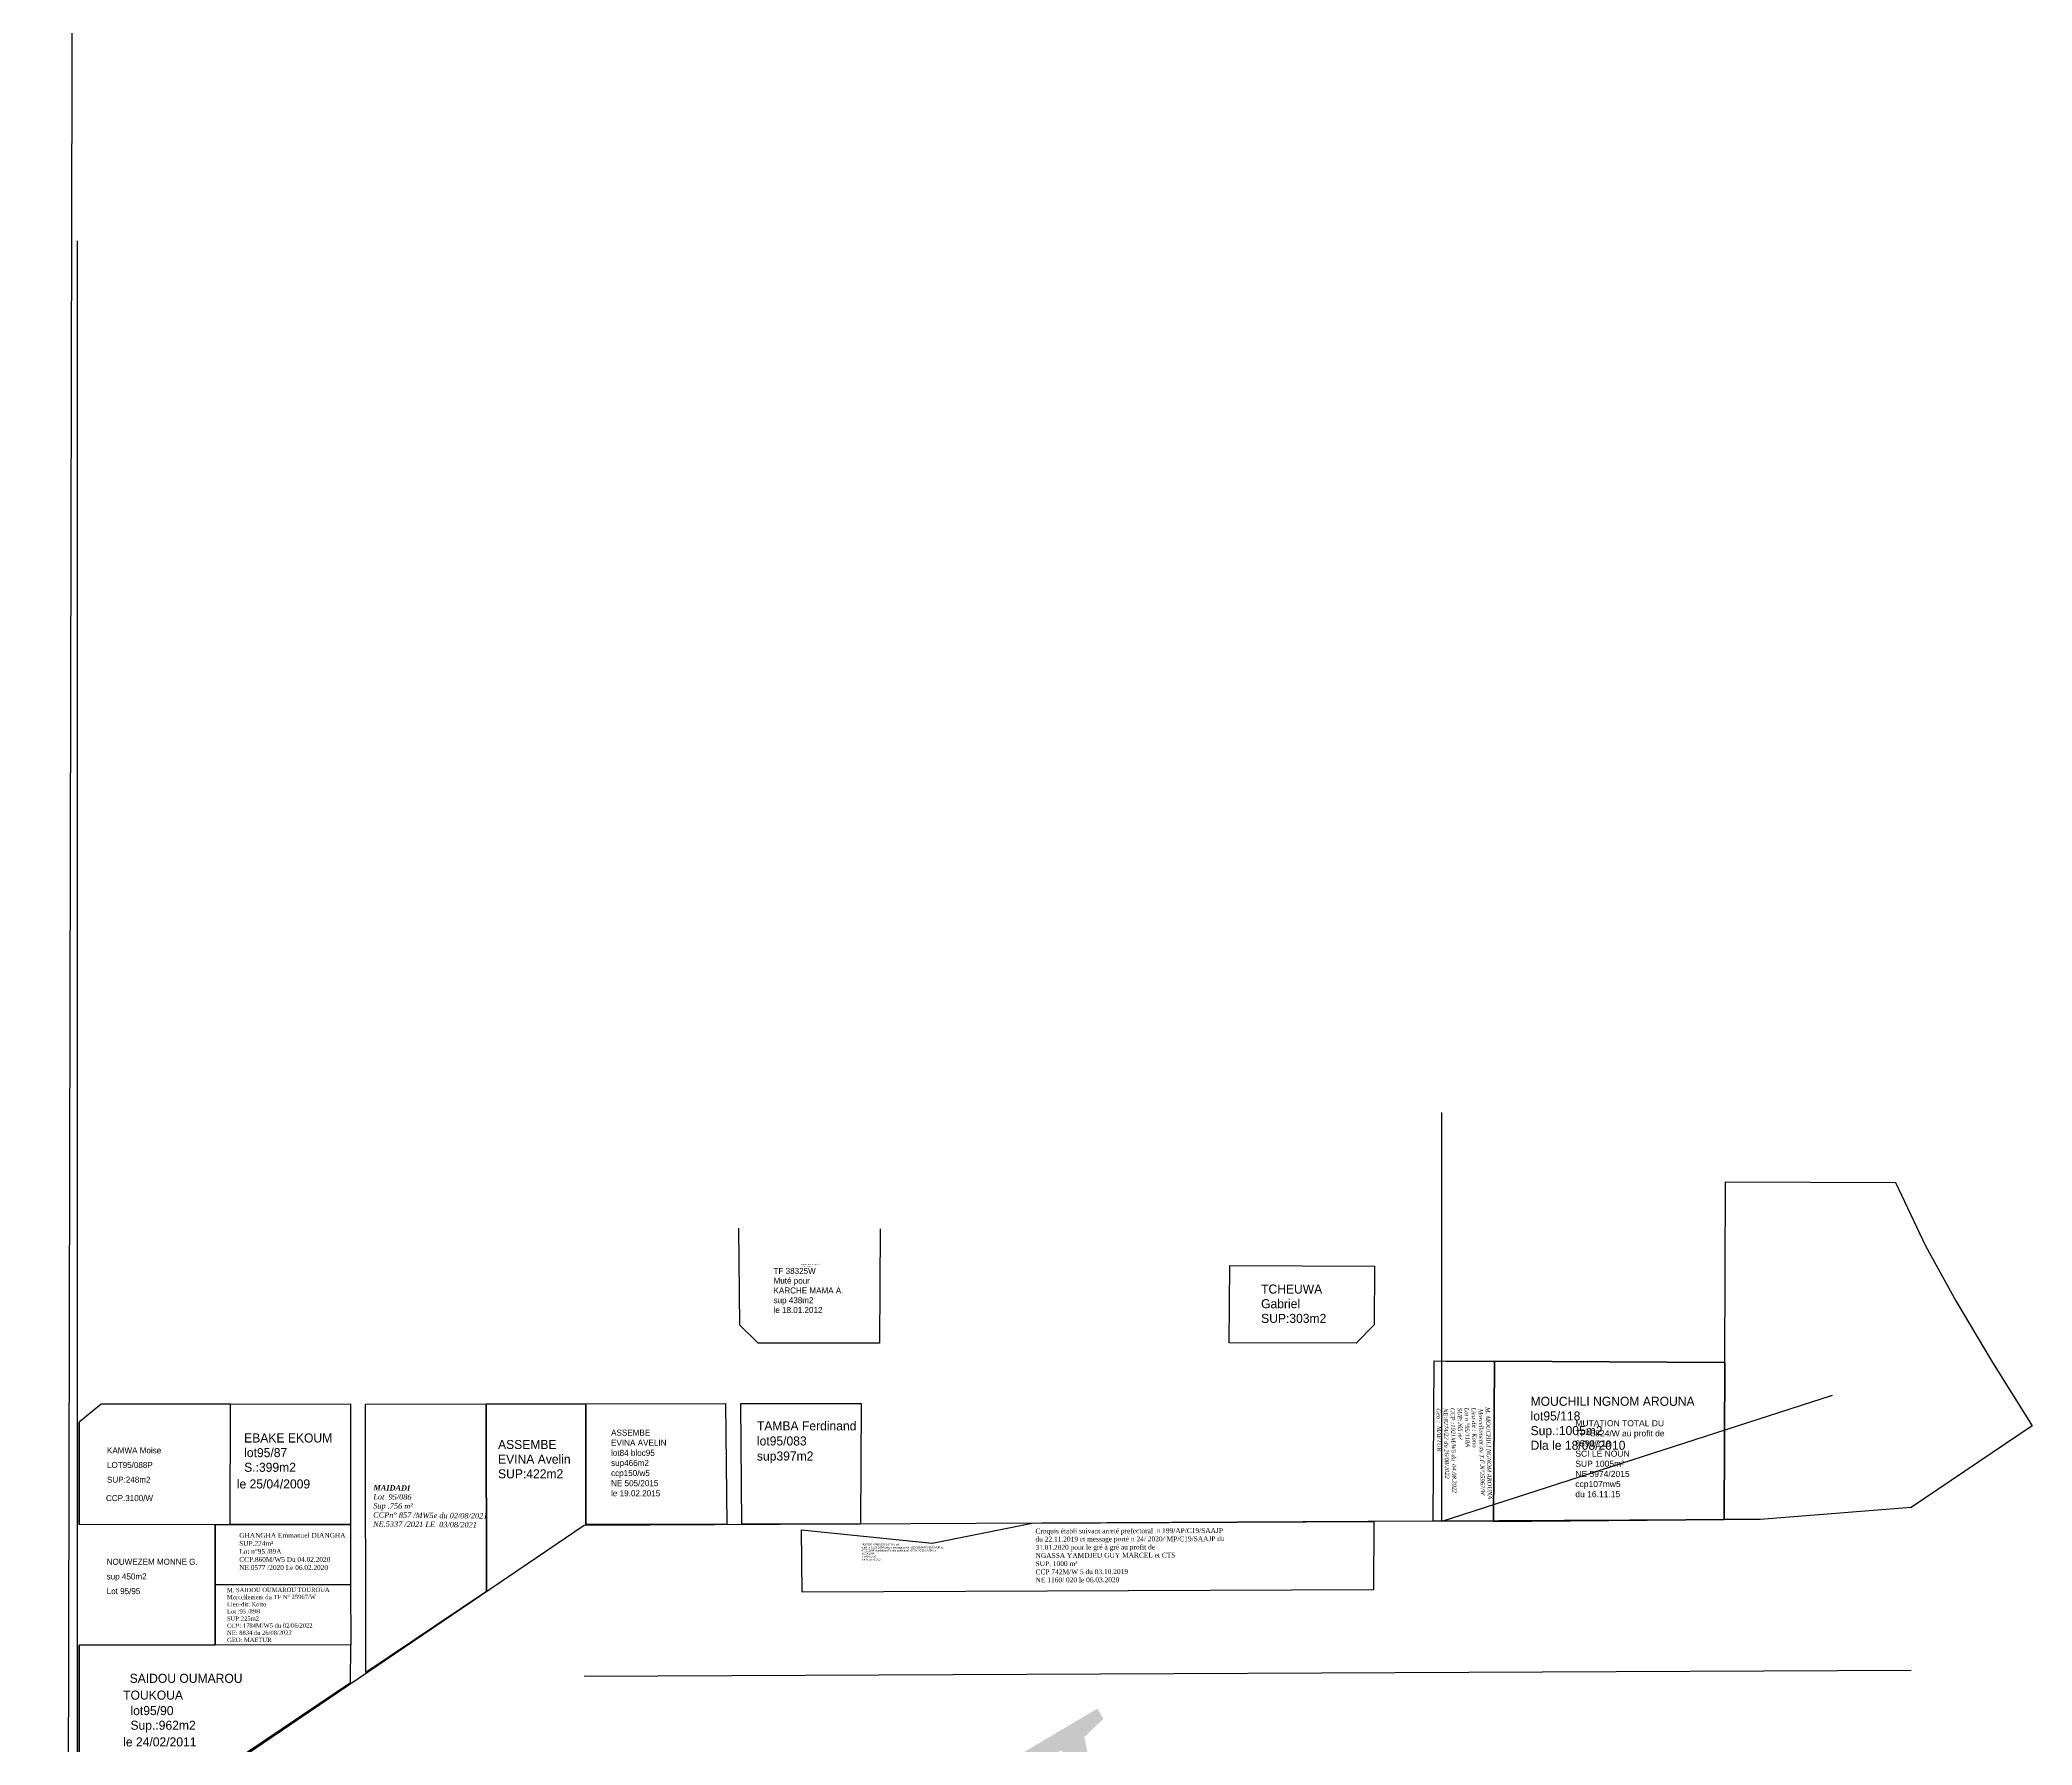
# Model space of a CAD drawing. Header units: millimetres. Extents: x 579832 to 917290, y 449831 to 1452191.
# Drawn here: x 916864.8 to 917195.1, y 1451625.6 to 1451908.3 of the extents above; entities that cross this region are included whole.
import ezdxf

# ---------------------------------------------------------------- set-up
doc = ezdxf.new("R2010")
doc.units = ezdxf.units.MM
doc.header["$LTSCALE"] = 10
doc.layers.add('end maj 26 02 2021', color=7, linetype='Continuous')
doc.layers.add('MAJ JUILLET 06.07.2021', color=7, linetype='Continuous')
doc.styles.add('Times 1.0', font='times.ttf', dxfattribs={"width": 0.99, "height": 1})
doc.styles.add('Times 2.0', font='times.ttf', dxfattribs={"width": 0.99, "height": 1})

msp = doc.modelspace()

# ---------------------------------------------------------------- linework, layer by layer
at = {"color": 6, "flags": 128}
msp.add_lwpolyline([(917095.92, 1451689.27), (917097.86, 1451689.26), (917105.91, 1451689.22), (917105.78, 1451662.67), (917095.78, 1451662.72)], close=True, dxfattribs=at)
at = {"color": 2, "flags": 128}
for points in [[(917095.92, 1451689.27), (917097.86, 1451689.26), (917105.91, 1451689.22), (917105.78, 1451662.67), (917095.78, 1451662.72)], [(916916.29, 1451652.2), (916916.31, 1451642.19), (916893.83, 1451642.16), (916893.82, 1451652.17)]]:
    msp.add_lwpolyline(points, close=True, dxfattribs=at)
at = {"color": 150, "flags": 128}
msp.add_lwpolyline([(916938.75, 1451682.16), (916938.79, 1451651.05), (916918.79, 1451637.6), (916918.76, 1451682.13)], close=True, dxfattribs=at)
at = {"color": 7, "flags": 128}
msp.add_lwpolyline([(916916.29, 1451652.2), (916916.31, 1451642.19), (916893.83, 1451642.16), (916893.82, 1451652.17)], close=True, dxfattribs=at)
at = {"layer": 'end maj 26 02 2021', "color": 3}
for p, q in [((916871, 1451605), (916871, 1451875)), ((916980.8, 1451695.19), (916980.64, 1451711.28)), ((917004.07, 1451711.15), (917003.97, 1451692.21)), ((916983.84, 1451692.2), (916980.8, 1451695.19)), ((917003.97, 1451692.21), (916983.84, 1451692.2)), ((916955, 1451662), (916871, 1451605)), ((917150, 1451663), (916955, 1451662))]:
    msp.add_line(p, q, dxfattribs=at)
at = {"layer": 'end maj 26 02 2021', "ltscale": 0.0014}
for p, q in [((917097.2, 1451662.67), (917097.21, 1451730.46)), ((917105.78, 1451662.67), (917105.91, 1451689.22)), ((917144.1, 1451689.03), (917144, 1451662.97)), ((917161.92, 1451683.57), (917097.2, 1451662.67)), ((916874.95, 1451682.12), (916871.28, 1451679.12)), ((916896.31, 1451682.13), (916874.95, 1451682.12)), ((916871.28, 1451679.12), (916871.28, 1451662.11)), ((917144, 1451662.97), (917105.78, 1451662.67))]:
    msp.add_line(p, q, dxfattribs=at)
at = {"layer": 'end maj 26 02 2021'}
for p, q in [((917061.97, 1451692.25), (917062.06, 1451705.1)), ((917062.06, 1451705.1), (917086.05, 1451705.01)), ((917086.05, 1451705.01), (917085.99, 1451695.26)), ((917085.99, 1451695.26), (917083.01, 1451692.24)), ((917083.01, 1451692.24), (917061.97, 1451692.25)), ((916896.31, 1451682.13), (916896.27, 1451662.16)), ((916896.31, 1451682.13), (916916.27, 1451682.14)), ((916916.27, 1451682.14), (916916.27, 1451662.16)), ((916938.75, 1451682.16), (916955.27, 1451682.18)), ((916938.79, 1451651.05), (916938.75, 1451682.16)), ((916955.27, 1451682.18), (916955.27, 1451662.17)), ((916871.28, 1451662.11), (916871.28, 1451679.12)), ((916896.27, 1451662.16), (916871.28, 1451662.11)), ((916893.81, 1451662.13), (916893.83, 1451642.16)), ((916916.27, 1451662.16), (916896.27, 1451662.16)), ((916893.83, 1451642.16), (916871.3, 1451642.13)), ((916955, 1451637), (917175, 1451638))]:
    msp.add_line(p, q, dxfattribs=at)
msp.add_lwpolyline([(916869.51, 1451617.25), (916870.74, 1452191.05)], dxfattribs=at)
at = {"layer": 'end maj 26 02 2021', "ltscale": 0.0014, "flags": 128}
for points in [[(917144.22, 1451718.99), (917172.42, 1451718.88), (917177.4, 1451708.37), (917182.4, 1451699.26), (917188.52, 1451688.99), (917195.08, 1451678.51), (917175, 1451665), (917150, 1451663), (917144, 1451662.97), (917144.1, 1451689.03)], [(916871.3, 1451642.13), (916871.28, 1451605.63), (916916.28, 1451635.91), (916916.31, 1451642.19)]]:
    msp.add_lwpolyline(points, close=True, dxfattribs=at)
at = {"layer": 'end maj 26 02 2021', "lineweight": -3, "ltscale": 0.0014, "flags": 128}
msp.add_lwpolyline([(917144, 1451662.97), (917144.13, 1451689.03), (917105.91, 1451689.22), (917105.78, 1451662.77), (917124.89, 1451662.82), (917144, 1451662.97)], dxfattribs=at)
at = {"layer": 'end maj 26 02 2021', "color": 150, "flags": 128}
msp.add_lwpolyline([(917144, 1451662.97), (917144.1, 1451689.03), (917105.91, 1451689.22), (917105.78, 1451662.67)], close=True, dxfattribs=at)
at = {"layer": 'end maj 26 02 2021', "color": 3, "linetype": 'ByBlock', "lineweight": -3, "ltscale": 0.0014, "flags": 128}
msp.add_lwpolyline([(917144, 1451662.97), (917105.78, 1451662.67), (917105.91, 1451689.22), (917144.06, 1451689.03), (917144, 1451662.97)], dxfattribs=at)
at = {"layer": 'end maj 26 02 2021', "linetype": 'ByBlock', "ltscale": 0.0014, "flags": 128}
msp.add_lwpolyline([(916955.27, 1451682.18), (916978.46, 1451682.19), (916978.66, 1451662.19), (916955.27, 1451662.17)], close=True, dxfattribs=at)
msp.add_lwpolyline([(916955.27, 1451682.18), (916955.27, 1451662.17)], dxfattribs=at)
at = {"layer": 'end maj 26 02 2021', "flags": 128}
msp.add_lwpolyline([(916980.96, 1451682.21), (917000.95, 1451682.2), (917000.84, 1451662.2), (916981.16, 1451662.19)], close=True, dxfattribs=at)
at = {"layer": 'end maj 26 02 2021', "color": 150, "linetype": 'ByBlock', "lineweight": -3, "ltscale": 0.0014, "flags": 128}
for points in [[(916896.27, 1451662.16), (916916.27, 1451662.16), (916916.29, 1451652.2), (916893.82, 1451652.17), (916893.81, 1451662.13)], [(917085.91, 1451662.67), (917085.87, 1451651.3), (916991.18, 1451650.94), (916991.02, 1451661.29), (917012.73, 1451659.07), (917029.28, 1451662.38)]]:
    msp.add_lwpolyline(points, close=True, dxfattribs=at)
at = {"layer": 'end maj 26 02 2021', "ltscale": 0.0014, "flags": 128}
msp.add_lwpolyline([(916916.28, 1451635.91), (916871.28, 1451605.63), (916871.3, 1451642.13)], dxfattribs=at)

# ---------------------------------------------------------------- texts
at = {"color": 6, "insert": (917105.18, 1451681.62), "char_height": 0.6999, "width": 44.201, "attachment_point": 1, "rotation": 271.3531}
msp.add_mtext('{\\fTimes New Roman|b0|i1|c0|p18;M. MOUCHILI NGNOM AROUNA \\P \\C1;Morcellement du T.F.N°25967/W\\P\\C7;Lieu-dit : Kotto\\PLot n °95/118A\\PSUP:265 m²\\PCCP :1921M/W5 du  04.08.2022\\PNE:8274/22 du 26/08/2022\\PGeo :  MAETUR}', dxfattribs=at)
at = {"color": 2, "attachment_point": 1}
for s, insert, char_height, width, rotation in [('{\\fTimes New Roman|b0|i1|c0|p18;M. MOUCHILI NGNOM AROUNA \\P \\C1;Morcellement du T.F.N°25967/W\\P\\C7;Lieu-dit : Kotto\\PLot n °95/118A\\PSUP:265 m²\\PCCP :1921M/W5 du  04.08.2022\\PNE:8274/22 du 26/08/2022\\PGeo :  MAETUR}', (917105.18, 1451681.62), 0.6999, 44.201, 271.3531), ('\\pt11,12.5,13;{\\fTimes New Roman|b0|i0|c0|p18;M. SAIDOU OUMAROU TOUROUA \\P\\C1;Morcellement du TF N° 25967/W\\P\\ptz;\\C7;Lieu-dit: Kotto\\P\\C256;Lot :95 /89B\\PSUP:225m2\\PCCP: 1784M/W5 du 02/06/2022\\PNE: 8834 du 26/08/2022\\PGEO: MAETUR}', (916895.78, 1451651.64), 0.7092, 26.1121, 0.1949)]:
    msp.add_mtext(s, dxfattribs=dict(at, insert=insert, char_height=char_height, width=width, rotation=rotation))
at = {"color": 7, "insert": (916895.78, 1451651.64), "char_height": 0.7092, "width": 26.1121, "attachment_point": 1, "rotation": 0.1949}
msp.add_mtext('\\pt11,12.5,13;{\\fTimes New Roman|b0|i0|c0|p18;M. SAIDOU OUMAROU TOUROUA \\P\\C1;Morcellement du TF N° 25967/W\\P\\ptz;\\C7;Lieu-dit: Kotto\\P\\C256;Lot :95 /89B\\PSUP:225m2\\PCCP: 1784M/W5 du 02/06/2022\\PNE: 8834 du 26/08/2022\\PGEO: MAETUR}', dxfattribs=at)
at = {"layer": 'end maj 26 02 2021', "color": 1, "ltscale": 0.0014}
for s, p in [('TF 38325W', (916986.41, 1451703.7)), ('Muté pour ', (916986.41, 1451702.08)), ('sup 438m2', (916986.41, 1451698.84)), ('KARCHE MAMA A.', (916986.41, 1451700.46)), ('le 18.01.2012', (916986.41, 1451697.22))]:
    msp.add_text(s, height=1, dxfattribs=at).set_placement(p)
at = {"layer": 'end maj 26 02 2021', "color": 0}
for s, height, p in [('TCHANTCHOU Généviève', 0.2, (916990.91, 1451705.16)), ('TCHANTCHOU Généviève', 0.2, (916990.91, 1451705.16)), ('TCHANTCHOU Généviève', 0.2, (916990.91, 1451705.16)), ('TCHANTCHOU Généviève', 0.2, (916990.91, 1451705.16)), ('ccp', 0.2, (916990.91, 1451704.52)), ('ccp', 0.2, (916990.91, 1451704.52)), ('ccp', 0.2, (916990.91, 1451704.52)), ('ccp', 0.2, (916990.91, 1451704.52)), ('   Sup.:438m2', 0.2, (916990.91, 1451704.84)), ('   Sup.:438m2', 0.2, (916990.91, 1451704.84)), ('   Sup.:438m2', 0.2, (916990.91, 1451704.84)), ('   Sup.:438m2', 0.2, (916990.91, 1451704.84)), ('KAMWA Moise', 1, (916875.9, 1451673.95)), ('SUP:248m2', 1, (916875.9, 1451669.09)), ('LOT95/088P', 1, (916875.9, 1451671.52)), ('CCP.3100/W', 1, (916875.73, 1451666.03)), ('sup 450m2', 1, (916875.85, 1451653.04)), ('NOUWEZEM MONNE G.', 1, (916875.85, 1451655.47)), ('Lot 95/95', 1, (916875.85, 1451650.61))]:
    msp.add_text(s, height=height, dxfattribs=at).set_placement(p)
at = {"layer": 'end maj 26 02 2021', "color": 7}
for s, p in [('TCHEUWA  ', (917067.24, 1451700.44)), ('Gabriel', (917067.24, 1451698.01)), ('SUP:303m2', (917067.24, 1451695.58)), ('ASSEMBE', (916940.73, 1451674.67)), ('ASSEMBE', (916940.73, 1451674.67)), ('ASSEMBE', (916940.73, 1451674.67)), ('ASSEMBE', (916940.73, 1451674.67)), ('EVINA Avelin', (916940.73, 1451672.24)), ('EVINA Avelin', (916940.73, 1451672.24)), ('EVINA Avelin', (916940.73, 1451672.24)), ('EVINA Avelin', (916940.73, 1451672.24)), ('SUP:422m2', (916940.73, 1451669.81)), ('SUP:422m2', (916940.73, 1451669.81)), ('SUP:422m2', (916940.73, 1451669.81)), ('SUP:422m2', (916940.73, 1451669.81))]:
    msp.add_text(s, height=1.5, dxfattribs=at).set_placement(p)
at = {"layer": 'end maj 26 02 2021'}
for s, p in [('MOUCHILI NGNOM AROUNA', (917111.92, 1451681.83)), ('lot95/118', (917111.92, 1451679.4)), ('EBAKE EKOUM', (916898.64, 1451675.75)), ('Sup.:1005m2', (917111.92, 1451676.97)), ('lot95/87', (916898.64, 1451673.32)), ('Dla le 18/08/2010', (917111.92, 1451674.54)), ('S.:399m2', (916898.64, 1451670.89)), ('le 25/04/2009', (916897.42, 1451668.13)), ('SAIDOU OUMAROU', (916879.65, 1451635.9)), ('TOUKOUA', (916878.58, 1451633.12)), ('lot95/90', (916879.79, 1451630.55)), ('le 24/02/2011', (916878.58, 1451625.36)), ('Sup.:962m2', (916879.79, 1451628.12))]:
    msp.add_text(s, height=1.5, dxfattribs=at).set_placement(p)
at = {"layer": 'end maj 26 02 2021', "color": 2, "style": 'Times 2.0', "width": 0.99}
msp.add_text('T.F.25907/W', height=50, rotation=30.6618, dxfattribs=at).set_placement((916719.15, 1451383.23))
at = {"layer": 'end maj 26 02 2021', "insert": (916959.47, 1451677.89), "char_height": 1.0054, "width": 10.73, "attachment_point": 1}
msp.add_mtext('ASSEMBE EVINA AVELIN\\Plot84 bloc95\\Psup466m2\\Pccp150/w5\\PNE 505/2015\\Ple 19.02.2015', dxfattribs=at)
at = {"layer": 'end maj 26 02 2021', "color": 7, "attachment_point": 1}
for s, insert, char_height, width in [('TAMBA Ferdinand\\Plot95/083\\Psup397m2', (916983.65, 1451679.26), 1.5, 17.19), ("NGASSA YAMDJEU GUY Marcel  \\Pétabli le 12.06.2014 suivant message porté n113/2014/MP/C19/SAAJP du 07.05.2014 régularisant l'arrete prefectoral n077/AP/C19/SAAJP du 22.04.2014 \\PSUP1685m2\\P{\\C1;bail le 20.01.2017}", (917001.02, 1451659.01), 0.3, 13.7003)]:
    msp.add_mtext(s, dxfattribs=dict(at, insert=insert, char_height=char_height, width=width))
at = {"layer": 'end maj 26 02 2021', "color": 150, "insert": (917119.34, 1451679.45), "char_height": 1.008, "width": 19.498, "attachment_point": 1}
msp.add_mtext('{\\fArial|b0|i0|c0|p34;\\C1;MUTATION TOTAL DU \\PTF45824/W au profit de\\P9595/118\\P\\C150;SCI LE NOUN\\PSUP 1005m²\\PNE 5974/2015\\Pccp107mw5 \\Pdu 16.11.15}', dxfattribs=at)
at = {"layer": 'end maj 26 02 2021', "color": 150, "linetype": 'ByBlock', "lineweight": -3, "ltscale": 0.0014, "insert": (916897.83, 1451660.76), "char_height": 0.8, "width": 23.2568, "attachment_point": 1, "style": 'Times 1.0'}
msp.add_mtext('{\\fTimes New Roman|b0|i0|c186|p18;\\C7;GHANGHA Emmanuel DIANGHA\\PSUP.224m²\\PLot n°95 /89A \\PCCP.860M/W5 Du 04.02.2020\\PNE.0577 /2020 Le 06.02.202\\fTimes New Roman|b0|i0|c0|p18;0}', dxfattribs=at)
at = {"layer": 'end maj 26 02 2021', "color": 150, "linetype": 'ByBlock', "lineweight": -3, "ltscale": 0.0014, "insert": (917029.83, 1451661.47), "char_height": 0.8109, "width": 55.0902, "attachment_point": 1, "rotation": 0.1711, "style": 'Times 1.0'}
msp.add_mtext('\\A1;{\\C1;Croquis établi suivant arreté prefectoral  n 199/AP/C19/SAAJP \\Pdu 22.11.2019 et message porté n 24/ 2020/ MP/C19/SAAJP du\\P31.01.2020 pour le gré à gré au profit de\\C256;\\PNGASSA YAMDJEU GUY MARCEL et CTS\\PSUP. 1000 m²\\PCCP 742M/W 5 du 03.10.2019\\PNE 1160/ 020 le 06.03.2020  }', dxfattribs=at)
at = {"layer": 'MAJ JUILLET 06.07.2021', "insert": (916920.07, 1451668.71), "char_height": 0.9, "width": 52.4143, "attachment_point": 1, "rotation": 359.4752}
msp.add_mtext('{\\fTimes New Roman|b1|i1|c0|p18;\\C7;MAIDADI \\P\\fTimes New Roman|b0|i1|c0|p18;Lot  95/086\\PSup .756 m²\\PCCPn° 857 /MW5e du 02/08/2021\\PNE.5337 /2021 LE  03/08/2021 }', dxfattribs=at)

doc.saveas('drawing.dxf')
